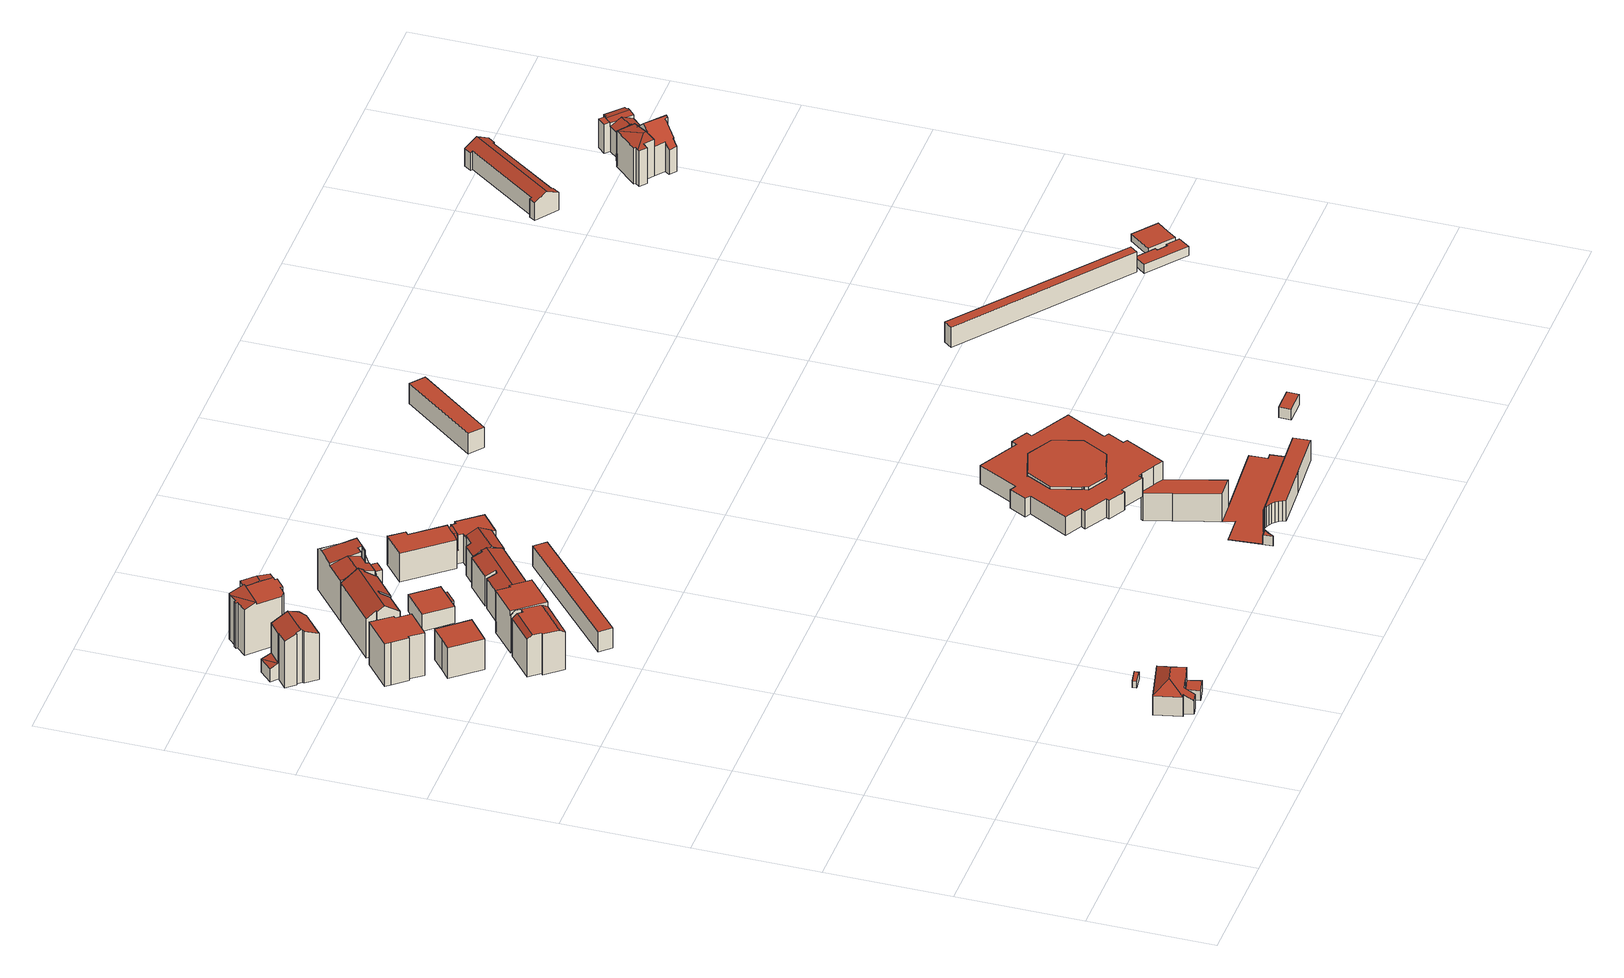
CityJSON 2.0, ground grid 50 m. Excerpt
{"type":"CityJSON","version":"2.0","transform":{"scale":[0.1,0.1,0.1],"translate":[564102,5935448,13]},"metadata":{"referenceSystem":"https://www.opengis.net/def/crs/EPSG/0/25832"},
"CityObjects":{
"building1":{"type":"Building","attributes":{"Gemeindeschluessel":"02000000","Geometrietyp2DReferenz":"3000","function":"31001_3091","roofType":"3100","measuredHeight":12.43,"storeysAboveGround":1},"geometry":[{"type":"MultiSurface","lod":"2","boundaries":[[[0,1,2]],[[3,4,5,6]],[[7,0,2,8]],[[9,10,0,7]],[[11,5,4,12]],[[13,14,15,16]],[[5,11,8,2]],[[17,18,19,20,21,13,16,9,7,8,11,12]],[[6,5,2,1]],[[15,14,22,23,24,25,26,3,6,1,0,10]],[[27,19,18,28]],[[18,17,26,25,29,28]],[[17,12,4,3,26]],[[20,19,27,30,24,23]],[[29,25,24,30]],[[15,10,9,16]],[[22,14,13,21]],[[23,22,21,20]],[[29,30,27,28]]],"semantics":{"surfaces":[{"type":"RoofSurface"},{"type":"WallSurface"},{"type":"GroundSurface"}],"values":[0,0,1,1,1,1,1,2,0,0,1,1,1,1,1,1,1,1,0]}}]},
"building2":{"type":"Building","attributes":{"Gemeindeschluessel":"02000000","Geometrietyp2DReferenz":"3000","function":"31001_3091","roofType":"1000","measuredHeight":3},"geometry":[{"type":"MultiSurface","lod":"2","boundaries":[[[31,32,33,34]],[[35,36,37,38]],[[38,37,32,31]],[[37,36,33,32]],[[36,35,34,33]],[[35,38,31,34]]],"semantics":{"surfaces":[{"type":"GroundSurface"},{"type":"RoofSurface"},{"type":"WallSurface"}],"values":[0,1,2,2,2,2]}}]},
"building3":{"type":"Building","attributes":{"Gemeindeschluessel":"02000000","Geometrietyp2DReferenz":"3000","function":"31001_1120","roofType":"1000","measuredHeight":19.01,"storeysAboveGround":4},"geometry":[{"type":"MultiSurface","lod":"2","boundaries":[[[39,40,41,42,43,44,45,46,47]],[[48,49,50,51,52,53,54,55,56]],[[48,47,46,49]],[[49,46,45,50]],[[50,45,44,51]],[[51,44,43,52]],[[52,43,42,53]],[[53,42,41,54]],[[54,41,40,55]],[[55,40,39,56]],[[56,39,47,48]]],"semantics":{"surfaces":[{"type":"RoofSurface"},{"type":"GroundSurface"},{"type":"WallSurface"}],"values":[0,1,2,2,2,2,2,2,2,2,2]}}]},
"building4":{"type":"Building","attributes":{"Gemeindeschluessel":"02000000","Geometrietyp2DReferenz":"3000","function":"31001_1010","roofType":"3100","measuredHeight":23.68,"storeysAboveGround":5},"geometry":[{"type":"MultiSurface","lod":"2","boundaries":[[[57,58,59]],[[60,58,57]],[[61,62,63,64]],[[64,63,65,66]],[[57,67,68,60]],[[69,70,71,72]],[[72,71,73,74]],[[75,76,77,78]],[[69,72,74,61,64,66,79,80,81,75,78]],[[80,79,82,67,57,59]],[[75,81,58,60,68,83,76]],[[70,69,78,77]],[[81,80,59,58]],[[61,74,73,84,62]],[[82,79,66,65]],[[84,73,71,70,77,76,83]],[[84,83,68,67,82,65,63,62]]],"semantics":{"surfaces":[{"type":"RoofSurface"},{"type":"WallSurface"},{"type":"GroundSurface"}],"values":[0,0,1,1,1,1,1,1,2,1,1,1,1,1,1,0,0]}}]},
"building5":{"type":"Building","attributes":{"Gemeindeschluessel":"02000000","Geometrietyp2DReferenz":"3000","function":"31001_1010","roofType":"1000","measuredHeight":13.69,"storeysAboveGround":3},"geometry":[{"type":"MultiSurface","lod":"2","boundaries":[[[85,86,87,88]],[[88,87,89,90]],[[91,92,86,85]],[[93,94,92,91]],[[94,93,90,89]],[[90,93,91,85,88]],[[94,89,87,86,92]]],"semantics":{"surfaces":[{"type":"WallSurface"},{"type":"GroundSurface"},{"type":"RoofSurface"}],"values":[0,0,0,0,0,1,2]}}]},
"building6":{"type":"Building","attributes":{"Gemeindeschluessel":"02000000","Geometrietyp2DReferenz":"3000","function":"31001_1010","roofType":"1000","measuredHeight":18.69,"storeysAboveGround":3},"geometry":[{"type":"MultiSurface","lod":"2","boundaries":[[[95,96,97,98]],[[99,100,101,102,103,104,105,106,96,95]],[[107,108,102,101]],[[104,103,109,110]],[[111,112,113,114,115,116,117]],[[118,98,97,119]],[[120,106,105,121]],[[122,100,99,123]],[[124,116,115,125]],[[125,115,114,126]],[[126,114,113,127]],[[127,113,112,128]],[[129,122,123,118,119,120,121,130,124,125,126,127,128]],[[111,117,109,103,102,108]],[[124,130,110,109,117,116]],[[129,128,112,111,108,107]],[[122,129,107,101,100]],[[130,121,105,104,110]],[[118,123,99,95,98]],[[120,119,97,96,106]]],"semantics":{"surfaces":[{"type":"RoofSurface"},{"type":"WallSurface"},{"type":"GroundSurface"}],"values":[0,0,0,0,0,1,1,1,1,1,1,1,2,1,1,1,1,1,1,1]}}]},
"building7":{"type":"Building","attributes":{"Gemeindeschluessel":"02000000","Geometrietyp2DReferenz":"3000","function":"31001_1130","roofType":"3100","measuredHeight":22,"storeysAboveGround":1},"geometry":[{"type":"MultiSurface","lod":"2","boundaries":[[[131,132,133,134]],[[134,133,135,136]],[[137,138,139,140]],[[140,139,141,142]],[[142,141,143,144]],[[144,143,145,146]],[[146,145,147,148]],[[148,147,149,150]],[[151,131,134,136,152,137,140,142,144,146,148,150]],[[137,152,153,154,138]],[[155,151,150,149]],[[131,151,155,156,132]],[[153,152,136,135]],[[156,155,149,147,145,143,141,139,138,154]],[[156,154,153,135,133,132]]],"semantics":{"surfaces":[{"type":"WallSurface"},{"type":"GroundSurface"},{"type":"RoofSurface"}],"values":[0,0,0,0,0,0,0,0,1,0,0,0,0,2,2]}}]},
"building8":{"type":"Building","attributes":{"Gemeindeschluessel":"02000000","Geometrietyp2DReferenz":"3000","function":"31001_1120","roofType":"1000","measuredHeight":22.05,"storeysAboveGround":6},"geometry":[{"type":"MultiSurface","lod":"2","boundaries":[[[157,158,159,160,161,162,163]],[[164,165,166,167,158,157]],[[168,169,170,171,172,173,174,175,176,177,178]],[[168,179,180,181,182,183]],[[178,184,185,180,179]],[[186,187,188,189]],[[190,163,162,191]],[[191,162,161,192]],[[192,161,160,193]],[[193,160,159,194]],[[169,165,164,170]],[[178,177,184]],[[195,176,175,196]],[[196,175,174,197]],[[197,174,173,198]],[[198,173,172,199]],[[199,172,171,200]],[[188,183,182,189]],[[201,182,181,202]],[[203,187,186,204]],[[195,196,197,198,199,200,190,191,192,193,194,205,203,204,201,202,206]],[[190,200,171,170,164,157,163]],[[201,204,186,189,182]],[[168,178,179]],[[206,202,181,180,185]],[[195,206,185,184,177,176]],[[165,169,168,183,188,187,166]],[[203,205,167,166,187]],[[205,194,159,158,167]]],"semantics":{"surfaces":[{"type":"RoofSurface"},{"type":"WallSurface"},{"type":"GroundSurface"}],"values":[0,0,0,0,0,0,1,1,1,1,1,1,1,1,1,1,1,1,1,1,2,1,1,1,1,1,1,1,1]}}]},
"building9":{"type":"Building","attributes":{"Gemeindeschluessel":"02000000","Geometrietyp2DReferenz":"3000","function":"31001_2050","roofType":"1000","measuredHeight":7.41,"storeysAboveGround":2},"geometry":[{"type":"MultiSurface","lod":"2","boundaries":[[[207,208,209,210]],[[211,212,208,207]],[[212,211,213,214]],[[214,213,210,209]],[[210,213,211,207]],[[214,209,208,212]]],"semantics":{"surfaces":[{"type":"WallSurface"},{"type":"GroundSurface"},{"type":"RoofSurface"}],"values":[0,0,0,0,1,2]}}]},
"building10":{"type":"Building","attributes":{"Gemeindeschluessel":"02000000","Geometrietyp2DReferenz":"3000","function":"31001_3074","roofType":"1000","measuredHeight":9},"geometry":[{"type":"MultiSurface","lod":"2","boundaries":[[[215,216,217,218]],[[219,220,221,222]],[[222,221,216,215]],[[221,220,217,216]],[[220,219,218,217]],[[219,222,215,218]]],"semantics":{"surfaces":[{"type":"GroundSurface"},{"type":"RoofSurface"},{"type":"WallSurface"}],"values":[0,1,2,2,2,2]}}]},
"building11":{"type":"Building","attributes":{"Gemeindeschluessel":"02000000","Geometrietyp2DReferenz":"3000","function":"31001_2460","roofType":"1000","measuredHeight":3.07,"storeysAboveGround":1},"geometry":[{"type":"MultiSurface","lod":"2","boundaries":[[[223,224,225,226,227,228]],[[229,230,231,232,233,234]],[[229,228,227,230]],[[230,227,226,231]],[[231,226,225,232]],[[232,225,224,233]],[[233,224,223,234]],[[234,223,228,229]]],"semantics":{"surfaces":[{"type":"RoofSurface"},{"type":"GroundSurface"},{"type":"WallSurface"}],"values":[0,1,2,2,2,2,2,2]}}]},
"building12":{"type":"Building","attributes":{"Gemeindeschluessel":"02000000","Geometrietyp2DReferenz":"3000","function":"31001_1010","roofType":"3100","measuredHeight":15.32,"storeysAboveGround":3},"geometry":[{"type":"MultiSurface","lod":"2","boundaries":[[[235,236,237,238]],[[238,237,239,240]],[[241,242,243,244]],[[245,246,247,248]],[[248,247,249,250]],[[250,249,251,252]],[[252,251,253,254]],[[254,253,255,256]],[[256,255,257,258]],[[258,257,259,260]],[[241,244,235,238,240,245,248,250,252,254,256,258,260,261]],[[261,260,259,262,263]],[[242,241,261,263]],[[235,244,243,264,236]],[[246,245,240,239]],[[264,243,242,263,262]],[[264,262,259,257,255,253,251,249,247,246,239,237,236]]],"semantics":{"surfaces":[{"type":"WallSurface"},{"type":"GroundSurface"},{"type":"RoofSurface"}],"values":[0,0,0,0,0,0,0,0,0,0,1,0,0,0,0,2,2]}}]},
"building13":{"type":"Building","attributes":{"Gemeindeschluessel":"02000000","Geometrietyp2DReferenz":"3000","function":"31001_1120","roofType":"3100","measuredHeight":20.81,"storeysAboveGround":6},"geometry":[{"type":"MultiSurface","lod":"2","boundaries":[[[265,266,267,268,269]],[[270,271,272,273,274,275,276,266,265]],[[277,278,279,280,281,282,283,284,285]],[[286,287,288,289,290]],[[288,291,292,293,294,295,296]],[[297,298,294,293]],[[299,274,273,300]],[[300,273,272,301]],[[301,272,271,302]],[[302,271,270,137]],[[303,304,305,306]],[[306,305,307,308]],[[275,309,276]],[[267,310,268]],[[277,311,278]],[[312,284,283,313]],[[313,283,282,314]],[[314,282,281,315]],[[315,281,280,316]],[[316,280,279,317]],[[277,285,318]],[[288,287,291]],[[288,296,289]],[[319,298,297,320]],[[318,285,284,312,152,269,268,310]],[[321,322,303,306,308,299,300,301,302,137,152,312,313,314,315,316,317,323,319,320]],[[319,323,324,325,295,294,298]],[[321,320,297,293,292]],[[322,321,292,291,287,286]],[[323,317,279,278,311,324]],[[303,322,286,290,326,304]],[[326,290,289,296,295,325]],[[299,308,307,309,275,274]],[[152,137,270,265,269]],[[267,266,276]],[[267,276,309,307,305,304,326,325,324,311,277,318,310]]],"semantics":{"surfaces":[{"type":"RoofSurface"},{"type":"WallSurface"},{"type":"GroundSurface"}],"values":[0,0,0,0,0,0,1,1,1,1,1,1,1,1,1,1,1,1,1,1,1,1,1,1,1,2,1,1,1,1,1,1,1,1,1,0]}}]},
"building14":{"type":"Building","attributes":{"Gemeindeschluessel":"02000000","Geometrietyp2DReferenz":"3000","function":"31001_1010","roofType":"1000","measuredHeight":16.27,"storeysAboveGround":5},"geometry":[{"type":"MultiSurface","lod":"2","boundaries":[[[327,328,329,330,331,332,333,334]],[[335,336,337,330,329]],[[338,339,340,341]],[[339,342,343,344,345,340]],[[343,346,347,348,349,344]],[[350,351,352,353]],[[354,355,356,357]],[[357,356,358,359]],[[348,360,349]],[[345,361,340]],[[340,361,362,341]],[[363,334,333,364]],[[364,333,332,365]],[[366,328,327,367]],[[367,327,334,363]],[[368,336,335,369]],[[370,371,372,373]],[[346,374,347]],[[375,376,377,378]],[[378,377,379,380]],[[370,373,368,369,366,367,363,364,365,381,382,383,350,353,354,357,359,375,378,380]],[[375,359,358,360,348,347,374,376]],[[346,343,342]],[[345,344,349]],[[342,339,338,384]],[[371,370,380,379]],[[385,382,381,386]],[[383,382,385,384,338,341]],[[368,373,372,387,337,336]],[[366,369,335,329,328]],[[388,331,330,337,387]],[[381,365,332,331,388,386]],[[351,350,383,341,362]],[[355,354,353,352]],[[388,387,372,371,379,377,376,374,346,342,384,385,386]],[[355,352,351,362,361,345,349,360,358,356]]],"semantics":{"surfaces":[{"type":"RoofSurface"},{"type":"WallSurface"},{"type":"GroundSurface"}],"values":[0,0,0,0,0,1,1,1,1,1,1,1,1,1,1,1,1,1,1,1,2,1,1,1,1,1,1,1,1,1,1,1,1,1,0,0]}}]},
"building15":{"type":"Building","attributes":{"Gemeindeschluessel":"02000000","Geometrietyp2DReferenz":"3000","function":"31001_2071","roofType":"1000","measuredHeight":8.23},"geometry":[{"type":"MultiSurface","lod":"2","boundaries":[[[389,390,391,392,393,394,395,396,397,398,399,400,401,402,403,404,405,406,407,408,409,410,411,412,413,414,415,416,417],[418,419,420,421,422,423,424,425,426,427,428,429,430,431,432,433]],[[434,435,436,437,438,439,440,441,442,443,444,445,446,447,448,449,450,451,452,453,454,455,456,457,458,459,460,461,462],[463,464,465,466,467,468,469,470,471,472,473,474,475,476,477,478]],[[462,461,390,389]],[[461,460,391,390]],[[460,459,392,391]],[[459,458,393,392]],[[458,457,394,393]],[[457,456,395,394]],[[456,455,396,395]],[[455,454,397,396]],[[454,453,398,397]],[[453,452,399,398]],[[452,451,400,399]],[[451,450,401,400]],[[450,449,402,401]],[[449,448,403,402]],[[448,447,404,403]],[[447,446,405,404]],[[446,445,406,405]],[[445,444,407,406]],[[444,443,408,407]],[[443,442,409,408]],[[442,441,410,409]],[[441,440,411,410]],[[440,439,412,411]],[[439,438,413,412]],[[438,437,414,413]],[[437,436,415,414]],[[436,435,416,415]],[[435,434,417,416]],[[434,462,389,417]],[[478,477,419,418]],[[477,476,420,419]],[[476,475,421,420]],[[475,474,422,421]],[[474,473,423,422]],[[473,472,424,423]],[[472,471,425,424]],[[471,470,426,425]],[[470,469,427,426]],[[469,468,428,427]],[[468,467,429,428]],[[467,466,430,429]],[[466,465,431,430]],[[465,464,432,431]],[[464,463,433,432]],[[463,478,418,433]]],"semantics":{"surfaces":[{"type":"GroundSurface"},{"type":"RoofSurface"},{"type":"WallSurface"}],"values":[0,1,2,2,2,2,2,2,2,2,2,2,2,2,2,2,2,2,2,2,2,2,2,2,2,2,2,2,2,2,2,2,2,2,2,2,2,2,2,2,2,2,2,2,2,2,2]}}]},
"building16":{"type":"Building","attributes":{"Gemeindeschluessel":"02000000","Geometrietyp2DReferenz":"3000","function":"31001_2070","roofType":"1000","measuredHeight":9,"storeysAboveGround":18},"geometry":[{"type":"MultiSurface","lod":"2","boundaries":[[[479,480,481,482,483,484,485,486,487,488,489,490,491,492,493,494]],[[495,496,497,498,499,500,501,502,503,504,505,506,507,508,509,510]],[[510,509,480,479]],[[509,508,481,480]],[[508,507,482,481]],[[507,506,483,482]],[[506,505,484,483]],[[505,504,485,484]],[[504,503,486,485]],[[503,502,487,486]],[[502,501,488,487]],[[501,500,489,488]],[[500,499,490,489]],[[499,498,491,490]],[[498,497,492,491]],[[497,496,493,492]],[[496,495,494,493]],[[495,510,479,494]]],"semantics":{"surfaces":[{"type":"GroundSurface"},{"type":"RoofSurface"},{"type":"WallSurface"}],"values":[0,1,2,2,2,2,2,2,2,2,2,2,2,2,2,2,2,2]}}]},
"building17":{"type":"Building","attributes":{"Gemeindeschluessel":"02000000","Geometrietyp2DReferenz":"3000","function":"31001_2070","roofType":"1000","measuredHeight":9,"storeysAboveGround":1},"geometry":[{"type":"MultiSurface","lod":"2","boundaries":[[[511,512,513,514,515,516,517,518,519,520,521,522,523]],[[524,525,526,527,528,529,530,531,532,533,534,535,536]],[[536,535,512,511]],[[535,534,513,512]],[[534,533,514,513]],[[533,532,515,514]],[[532,531,516,515]],[[531,530,517,516]],[[530,529,518,517]],[[529,528,519,518]],[[528,527,520,519]],[[527,526,521,520]],[[526,525,522,521]],[[525,524,523,522]],[[524,536,511,523]]],"semantics":{"surfaces":[{"type":"GroundSurface"},{"type":"RoofSurface"},{"type":"WallSurface"}],"values":[0,1,2,2,2,2,2,2,2,2,2,2,2,2,2]}}]},
"building18":{"type":"Building","attributes":{"Gemeindeschluessel":"02000000","Geometrietyp2DReferenz":"3000","function":"31001_2070","roofType":"1000","measuredHeight":12.38,"storeysAboveGround":1},"geometry":[{"type":"MultiSurface","lod":"2","boundaries":[[[537,538,539,540,541,542,543,544,545,546]],[[547,548,549,550]],[[551,546,545,552]],[[552,545,544,553]],[[553,544,543,554]],[[554,543,542,555]],[[555,542,541,556]],[[556,541,540,557]],[[558,539,538,559]],[[560,537,546,551]],[[511,561,562,563]],[[563,562,564,565]],[[565,564,566,567]],[[568,569,570,571]],[[572,573,574,575]],[[575,574,576,512]],[[577,578,579,558]],[[547,550,580,566,564,562,561,576,574,573,577,558,559,581,582]],[[511,563,565,567,583,584,568,571,585,586,560,551,552,553,554,555,556,557,579,578,572,575,512]],[[548,547,582,585,571,570]],[[511,512,576,561]],[[572,578,577,573]],[[586,585,582,581]],[[560,586,581,559,538,537]],[[579,557,540,539,558]],[[569,568,584,587]],[[584,583,580,550,549,587]],[[583,567,566,580]],[[569,587,549,548,570]]],"semantics":{"surfaces":[{"type":"RoofSurface"},{"type":"WallSurface"},{"type":"GroundSurface"}],"values":[0,1,1,1,1,1,1,1,1,1,1,1,1,1,1,1,1,0,2,1,1,1,1,1,1,1,1,1,0]}}]},
"building19":{"type":"Building","attributes":{"Gemeindeschluessel":"02000000","Geometrietyp2DReferenz":"3000","function":"31001_3074","roofType":"1000","measuredHeight":9},"geometry":[{"type":"MultiSurface","lod":"2","boundaries":[[[588,589,590,591]],[[592,593,594,595]],[[595,594,589,588]],[[594,593,590,589]],[[593,592,591,590]],[[592,595,588,591]]],"semantics":{"surfaces":[{"type":"GroundSurface"},{"type":"RoofSurface"},{"type":"WallSurface"}],"values":[0,1,2,2,2,2]}}]},
"building20":{"type":"Building","attributes":{"Gemeindeschluessel":"02000000","Geometrietyp2DReferenz":"3000","function":"31001_1310","roofType":"1000","measuredHeight":4.67,"storeysAboveGround":2},"geometry":[{"type":"MultiSurface","lod":"2","boundaries":[[[596,597,598,599]],[[600,601,602,603]],[[600,599,598,601]],[[601,598,597,602]],[[602,597,596,603]],[[603,596,599,600]]],"semantics":{"surfaces":[{"type":"RoofSurface"},{"type":"GroundSurface"},{"type":"WallSurface"}],"values":[0,1,2,2,2,2]}}]},
"building21":{"type":"Building","attributes":{"Gemeindeschluessel":"02000000","Geometrietyp2DReferenz":"3000","function":"51006_1432","roofType":"1000","measuredHeight":9},"geometry":[{"type":"MultiSurface","lod":"2","boundaries":[[[604,605,606,607]],[[608,609,610,611]],[[611,610,605,604]],[[610,609,606,605]],[[609,608,607,606]],[[608,611,604,607]]],"semantics":{"surfaces":[{"type":"GroundSurface"},{"type":"RoofSurface"},{"type":"WallSurface"}],"values":[0,1,2,2,2,2]}}]},
"building22":{"type":"Building","attributes":{"Gemeindeschluessel":"02000000","Geometrietyp2DReferenz":"3000","function":"31001_3210","roofType":"1000","measuredHeight":3.91,"storeysAboveGround":1},"geometry":[{"type":"MultiSurface","lod":"2","boundaries":[[[612,613,614,615,616,617,618,619]],[[620,621,622,623,624,625,626,627]],[[620,619,618,621]],[[621,618,617,622]],[[622,617,616,623]],[[623,616,615,624]],[[624,615,614,625]],[[625,614,613,626]],[[626,613,612,627]],[[627,612,619,620]]],"semantics":{"surfaces":[{"type":"RoofSurface"},{"type":"GroundSurface"},{"type":"WallSurface"}],"values":[0,1,2,2,2,2,2,2,2,2]}}]},
"building23":{"type":"Building","attributes":{"Gemeindeschluessel":"02000000","Geometrietyp2DReferenz":"3000","function":"31001_3210","roofType":"1000","measuredHeight":3.08,"storeysAboveGround":1},"geometry":[{"type":"MultiSurface","lod":"2","boundaries":[[[628,629,630,631,632,633]],[[634,635,636,637,638,639]],[[634,633,632,635]],[[635,632,631,636]],[[636,631,630,637]],[[637,630,629,638]],[[638,629,628,639]],[[639,628,633,634]]],"semantics":{"surfaces":[{"type":"RoofSurface"},{"type":"GroundSurface"},{"type":"WallSurface"}],"values":[0,1,2,2,2,2,2,2]}}]},
"building24":{"type":"Building","attributes":{"Gemeindeschluessel":"02000000","Geometrietyp2DReferenz":"3000","function":"31001_1010","roofType":"3100","measuredHeight":10.69,"storeysAboveGround":2},"geometry":[{"type":"MultiSurface","lod":"2","boundaries":[[[640,641,642,643,644,645,646,647]],[[648,649,650,651,652,653,641,640]],[[654,647,646,655]],[[655,646,645,656]],[[656,645,644,657]],[[657,644,643,658]],[[658,643,642,659]],[[660,653,652,661]],[[661,652,651,662]],[[662,651,650,663]],[[663,650,649,664]],[[664,649,648,665]],[[665,648,640,647,654]],[[659,642,641,653,660]],[[659,660,661,662,663,664,665,654,655,656,657,658]]],"semantics":{"surfaces":[{"type":"RoofSurface"},{"type":"WallSurface"},{"type":"GroundSurface"}],"values":[0,0,1,1,1,1,1,1,1,1,1,1,1,1,2]}}]},
"building25":{"type":"Building","attributes":{"Gemeindeschluessel":"02000000","Geometrietyp2DReferenz":"3000","function":"31001_1120","roofType":"3200","measuredHeight":16.73,"storeysAboveGround":4},"geometry":[{"type":"MultiSurface","lod":"2","boundaries":[[[666,667,668,669,670]],[[671,672,673,674]],[[674,673,675,676]],[[677,669,668,678]],[[679,680,681,682]],[[682,681,683,684]],[[685,671,674,676,677,678,679,682,684]],[[686,687,685,684,683]],[[679,678,668,667,680]],[[672,671,685,687]],[[677,676,675,670,669]],[[686,683,681,680,667,666]],[[686,666,670,675,673,672,687]]],"semantics":{"surfaces":[{"type":"RoofSurface"},{"type":"WallSurface"},{"type":"GroundSurface"}],"values":[0,1,1,1,1,1,2,1,1,1,1,0,0]}}]},
"building26":{"type":"Building","attributes":{"Gemeindeschluessel":"02000000","Geometrietyp2DReferenz":"3000","function":"31001_1010","roofType":"3100","measuredHeight":19.49,"storeysAboveGround":4},"geometry":[{"type":"MultiSurface","lod":"2","boundaries":[[[688,689,690,691,692,693,694,695,696,697]],[[698,699,700,701]],[[701,700,702,703]],[[703,702,704,705]],[[705,704,706,707]],[[708,709,710,685]],[[684,696,695,711]],[[711,695,694,712]],[[712,694,693,713]],[[713,693,692,714]],[[714,692,691,715]],[[715,691,690,716]],[[716,690,689,717]],[[698,701,703,705,707,718,708,685,684,711,712,713,714,715,716,717]],[[709,708,718,719]],[[719,718,707,706]],[[698,717,689,688,699]],[[684,685,710,697,696]],[[719,706,704,702,700,699,688,697,710,709]]],"semantics":{"surfaces":[{"type":"RoofSurface"},{"type":"WallSurface"},{"type":"GroundSurface"}],"values":[0,1,1,1,1,1,1,1,1,1,1,1,1,2,1,1,1,1,0]}}]},
"building27":{"type":"Building","attributes":{"Gemeindeschluessel":"02000000","Geometrietyp2DReferenz":"3000","function":"31001_2460","roofType":"1000","measuredHeight":2.75,"storeysAboveGround":1},"geometry":[{"type":"MultiSurface","lod":"2","boundaries":[[[720,721,722,723]],[[723,722,724,711]],[[711,724,725,684]],[[684,725,726,682]],[[721,720,682,726]],[[682,720,723,711,684]],[[721,726,725,724,722]]],"semantics":{"surfaces":[{"type":"WallSurface"},{"type":"GroundSurface"},{"type":"RoofSurface"}],"values":[0,0,0,0,0,1,2]}}]},
"building28":{"type":"Building","attributes":{"Gemeindeschluessel":"02000000","Geometrietyp2DReferenz":"3000","function":"31001_1010","roofType":"3100","measuredHeight":13.7,"storeysAboveGround":2},"geometry":[{"type":"MultiSurface","lod":"2","boundaries":[[[727,728,729,730,731,732,733]],[[734,735,736,737,738]],[[739,740,741,742,743,744,730,729]],[[744,745,746,747,748,738,749,750,731]],[[747,751,752,753,754,755,756,748]],[[757,728,727,758]],[[758,727,733,759]],[[760,736,735,761]],[[738,737,749]],[[762,742,741,763]],[[763,741,740,764]],[[764,740,739,765]],[[743,745,744]],[[731,750,732]],[[766,755,754,767]],[[767,754,753,768]],[[768,753,752,769]],[[769,752,751,770]],[[771,762,763,764,765,757,758,759,772,760,761,766,767,768,769,770]],[[771,770,751,747,746]],[[734,738,748,756]],[[762,771,746,745,743,742]],[[760,772,750,749,737,736]],[[766,761,735,734,756,755]],[[757,765,739,729,728]],[[744,731,730]],[[772,759,733,732,750]]],"semantics":{"surfaces":[{"type":"RoofSurface"},{"type":"WallSurface"},{"type":"GroundSurface"}],"values":[0,0,0,0,0,1,1,1,1,1,1,1,1,1,1,1,1,1,2,1,1,1,1,1,1,1,1]}}]}
},
"vertices":[
[812,44,89],[853,110,128],[787,151,89],[992,87,90],[993,87,89],[968,194,89],[926,127,128],[812,44,3],[787,151,3],[829,48,3],[829,48,89],[968,194,3],[993,87,3],[878,19,3],[878,19,62],[838,10,62],[838,10,3],[975,83,3],[988,27,3],[925,13,3],[918,69,3],[869,57,3],[869,57,89],[918,69,89],[918,68,89],[975,82,89],[975,83,90],[925,13,46],[988,27,46],[975,82,46],[918,68,46],
[959,258,24],[902,248,24],[899,265,24],[956,276,24],[956,276,54],[899,265,54],[902,248,54],[959,258,54],
[114,2832,208],[160,2778,208],[167,2784,208],[208,2734,208],[305,2814,208],[264,2864,208],[272,2871,208],[211,2945,208],[99,2851,208],[99,2851,18],[211,2945,18],[272,2871,18],[264,2864,18],[305,2814,18],[208,2734,18],[167,2784,18],[160,2778,18],[114,2832,18],
[48,3239,72],[71,3311,59],[24,3262,59],[101,3283,72],[39,3169,1],[39,3169,229],[34,3165,229],[34,3165,1],[4,3201,207],[4,3201,1],[48,3239,206],[101,3283,206],[90,3098,1],[90,3098,206],[53,3142,232],[53,3142,1],[55,3150,235],[55,3150,1],[183,3204,1],[183,3204,217],[184,3176,206],[184,3176,1],[48,3238,1],[24,3262,1],[71,3311,1],[48,3238,206],[150,3236,237],[52,3154,237],
[199,2644,30],[199,2644,167],[243,2678,167],[243,2678,30],[297,2723,167],[297,2723,30],[291,2532,30],[291,2532,167],[391,2613,30],[391,2613,167],
[299,2355,219],[408,2446,219],[396,2460,203],[287,2369,203],[324,2326,217],[317,2320,217],[360,2269,215],[491,2378,215],[423,2459,219],[423,2458,219],[438,2440,218],[424,2428,218],[374,2252,203],[504,2361,203],[411,2473,203],[411,2472,203],[504,2361,222],[618,2456,222],[567,2518,222],[562,2524,222],[553,2517,222],[517,2561,222],[411,2473,222],[287,2369,35],[396,2460,35],[424,2428,35],[438,2440,35],[317,2320,35],[324,2326,35],[517,2561,35],[553,2517,35],[562,2524,35],[567,2518,35],[618,2456,35],[374,2252,35],[411,2472,35],
[266,2932,18],[266,2932,217],[273,2938,217],[273,2938,18],[247,2969,189],[247,2969,18],[492,3057,18],[492,3057,224],[482,3049,224],[482,3049,18],[514,3011,189],[514,3011,18],[412,2927,189],[412,2927,18],[380,2965,225],[380,2965,18],[371,2957,225],[371,2957,18],[397,2926,195],[397,2926,18],[323,2864,18],[435,3125,18],[435,3125,189],[479,3072,238],[323,2864,195],[284,2910,238],
[180,3364,225],[217,3473,208],[192,3446,208],[188,3451,206],[178,3441,206],[183,3436,208],[145,3398,208],[180,3364,226],[272,3440,226],[227,3483,208],[224,3479,208],[300,3413,216],[272,3440,216],[180,3364,216],[257,3290,216],[279,3291,216],[306,3313,216],[312,3305,216],[354,3340,216],[348,3347,216],[359,3357,216],[339,3376,216],[320,3395,219],[346,3416,219],[305,3466,213],[273,3440,213],[272,3440,213],[359,3357,214],[380,3374,214],[229,3481,206],[227,3483,206],[272,3440,206],[273,3440,206],[145,3398,5],[183,3436,5],[178,3441,5],[188,3451,5],[192,3446,5],[348,3347,5],[354,3340,5],[312,3305,5],[306,3313,5],[279,3291,5],[257,3290,5],[273,3440,5],[305,3466,5],[227,3483,5],[229,3481,5],[224,3479,5],[380,3374,5],
[530,2722,32],[530,2722,107],[446,2818,107],[446,2818,32],[632,2807,32],[632,2807,107],[550,2905,32],[550,2905,107],
[536,2123,46],[498,2167,46],[933,2553,46],[971,2510,46],[971,2510,136],[933,2553,136],[498,2167,136],[536,2123,136],
[617,2753,65],[663,2792,65],[640,2820,65],[629,2810,65],[632,2807,65],[597,2777,65],[597,2777,34],[632,2807,34],[629,2810,34],[640,2820,34],[663,2792,34],[617,2753,34],
[567,2518,39],[567,2518,185],[572,2522,185],[572,2522,39],[545,2554,171],[545,2554,39],[620,2453,39],[620,2453,171],[618,2456,172],[618,2456,39],[644,2636,39],[644,2636,171],[671,2605,185],[671,2605,39],[682,2614,185],[682,2614,39],[655,2645,171],[655,2645,39],[753,2727,171],[753,2727,39],[780,2696,185],[780,2696,39],[788,2702,185],[788,2702,39],[792,2696,187],[792,2696,39],[841,2637,39],[801,2686,192],[841,2637,171],[580,2501,192],
[480,3071,222],[559,3137,222],[545,3155,214],[514,3191,198],[435,3125,198],[492,3057,216],[497,3062,216],[529,3024,199],[570,3058,199],[560,3070,204],[593,3097,204],[566,3130,219],[629,3186,218],[669,3138,218],[690,3155,198],[667,3183,198],[674,3189,190],[649,3219,190],[643,3214,197],[601,3264,197],[579,3245,218],[631,3052,109],[658,3074,109],[655,3078,109],[631,3106,109],[604,3084,109],[658,3074,95],[658,3075,95],[658,3074,93],[696,3105,93],[669,3137,224],[631,3106,224],[683,3045,93],[720,3076,93],[560,3070,18],[570,3058,18],[529,3024,18],[497,3062,18],[602,3086,18],[602,3086,226],[625,3105,226],[625,3105,18],[615,3116,224],[615,3116,18],[593,3097,224],[514,3191,208],[669,3138,226],[601,3264,18],[643,3214,18],[649,3219,18],[674,3189,18],[667,3183,18],[690,3155,18],[579,3245,208],[720,3076,18],[683,3045,18],[658,3075,18],[631,3052,18],[668,3138,18],[668,3138,226],[669,3137,226],[604,3084,226],
[801,2704,174],[792,2696,174],[813,2671,191],[911,2752,191],[881,2789,166],[843,2757,166],[830,2772,156],[779,2730,156],[841,2637,168],[845,2633,165],[943,2713,165],[889,2821,88],[901,2831,156],[892,2842,156],[880,2832,87],[909,2838,156],[934,2858,158],[925,2869,158],[905,2853,157],[935,2859,156],[944,2867,128],[935,2878,128],[926,2870,157],[858,2817,29],[858,2817,157],[715,2989,157],[715,2989,29],[805,3064,29],[805,3064,157],[850,3009,157],[850,3009,29],[837,2997,157],[837,2997,29],[935,2878,157],[892,2842,157],[880,2832,157],[779,2730,29],[830,2772,29],[843,2757,29],[792,2696,29],[801,2704,29],[845,2633,29],[841,2637,29],[956,2701,29],[956,2701,156],[945,2715,156],[945,2715,29],[944,2867,156],[956,2851,29],[956,2851,156],[966,2859,156],[966,2859,29],[1039,2769,156],[1039,2769,29],[883,2790,29],[902,2806,29],[880,2832,29],[889,2821,156],[902,2806,156],[883,2790,156],[943,2713,156],[881,2789,156],
[1777,1119,144],[1940,1033,144],[1952,1055,144],[2020,1019,144],[2008,997,144],[2171,909,144],[2083,746,144],[2104,734,144],[2068,668,144],[2085,659,144],[1999,496,144],[1957,521,144],[1956,519,144],[1903,548,144],[1901,546,144],[1899,547,144],[1888,553,144],[1879,535,144],[1786,585,144],[1779,572,144],[1710,609,144],[1717,622,144],[1624,672,144],[1634,691,144],[1566,728,144],[1653,889,144],[1630,902,144],[1667,970,144],[1690,958,144],[1883,972,144],[1770,938,144],[1714,834,144],[1735,759,144],[1746,722,144],[1751,719,144],[1748,714,144],[1752,700,144],[1831,657,144],[1844,661,144],[1847,667,144],[1853,664,144],[1890,676,144],[1965,699,144],[2021,803,144],[1987,916,144],[1690,958,226],[1667,970,226],[1630,902,226],[1653,889,226],[1566,728,226],[1634,691,226],[1624,672,226],[1717,622,226],[1710,609,226],[1779,572,226],[1786,585,226],[1879,535,226],[1888,553,226],[1899,547,226],[1901,546,226],[1903,548,226],[1956,519,226],[1957,521,226],[1999,496,226],[2085,659,226],[2068,668,226],[2104,734,226],[2083,746,226],[2171,909,226],[2008,997,226],[2020,1019,226],[1952,1055,226],[1940,1033,226],[1777,1119,226],[1987,916,226],[2021,803,226],[1965,699,226],[1890,676,226],[1853,664,226],[1847,667,226],[1844,661,226],[1831,657,226],[1752,700,226],[1748,714,226],[1751,719,226],[1746,722,226],[1735,759,226],[1714,834,226],[1770,938,226],[1883,972,226],
[1890,676,148],[1853,664,148],[1847,667,148],[1844,661,148],[1831,657,148],[1752,700,148],[1748,714,148],[1751,719,148],[1746,722,148],[1735,759,148],[1714,834,148],[1770,938,148],[1883,972,148],[1987,916,148],[2021,803,148],[1965,699,148],[1965,699,238],[2021,803,238],[1987,916,238],[1883,972,238],[1770,938,238],[1714,834,238],[1735,759,238],[1746,722,238],[1751,719,238],[1748,714,238],[1752,700,238],[1831,657,238],[1844,661,238],[1847,667,238],[1853,664,238],[1890,676,238],
[1967,104,24],[2428,138,24],[2433,71,24],[2235,56,24],[2235,57,24],[2049,43,24],[2045,56,24],[2038,68,24],[2030,79,24],[2019,88,24],[2007,95,24],[1995,100,24],[1981,103,24],[1981,103,114],[1995,100,114],[2007,95,114],[2019,88,114],[2030,79,114],[2038,68,114],[2045,56,114],[2049,43,114],[2235,57,114],[2235,56,114],[2433,71,114],[2428,138,114],[1967,104,114],
[1925,437,147],[1976,263,147],[2065,269,147],[1999,496,147],[1957,521,147],[1956,519,147],[1903,548,147],[1901,546,147],[1899,547,147],[1895,540,147],[1885,80,26],[1885,80,67],[1918,82,67],[1918,82,26],[1895,540,24],[1899,547,24],[1901,546,24],[1903,548,24],[1956,519,24],[1957,521,24],[1999,496,24],[2065,269,26],[1976,263,26],[1925,437,24],[1967,104,26],[1963,103,26],[1963,103,24],[1963,102,26],[1963,102,24],[1939,96,26],[1939,96,24],[1892,42,24],[1892,42,67],[1888,42,67],[1888,42,24],[2397,222,24],[2397,222,26],[2421,224,26],[2421,224,24],[2428,138,26],[2392,294,26],[2392,294,24],[2065,269,24],[1918,83,26],[1990,217,26],[1876,209,26],[1918,83,24],[1902,64,24],[1876,209,24],[1990,217,24],[1902,64,67],
[1591,2945,37],[1536,2988,37],[1768,3285,37],[1823,3242,37],[1823,3242,127],[1768,3285,127],[1536,2988,127],[1591,2945,127],
[2613,202,100],[2711,203,100],[2711,251,100],[2613,250,100],[2613,250,53],[2711,251,53],[2711,203,53],[2613,202,53],
[3330,1038,60],[3307,1008,60],[2660,1509,60],[2684,1541,60],[2684,1541,150],[2660,1509,150],[3307,1008,150],[3330,1038,150],
[3461,860,100],[3496,906,100],[3449,942,100],[3443,934,100],[3406,962,100],[3412,971,100],[3342,1025,100],[3307,979,100],[3307,979,61],[3342,1025,61],[3412,971,61],[3406,962,61],[3443,934,61],[3449,942,61],[3496,906,61],[3461,860,61],
[3513,927,90],[3544,967,90],[3544,968,90],[3579,1012,90],[3486,1085,90],[3419,1001,90],[3419,1001,59],[3486,1085,59],[3579,1012,59],[3544,968,59],[3544,967,59],[3513,927,59],
[3013,3157,155],[3260,3500,155],[3215,3532,127],[3195,3503,127],[3202,3498,131],[2993,3207,131],[2986,3212,127],[2969,3188,127],[3058,3125,126],[3077,3152,126],[3069,3158,132],[3274,3446,132],[3282,3441,127],[3303,3469,127],[2969,3188,48],[2986,3212,48],[2993,3207,48],[3202,3498,48],[3195,3503,48],[3215,3532,48],[3303,3469,48],[3282,3441,48],[3274,3446,48],[3069,3158,48],[3077,3152,48],[3058,3125,48],
[3402,2912,202],[3394,3010,194],[3309,2920,194],[3316,2914,195],[3308,2904,195],[3343,2893,35],[3343,2893,197],[3329,2874,194],[3329,2874,35],[3302,2896,194],[3302,2896,35],[3316,2914,35],[3309,2920,35],[3396,3011,35],[3396,3011,194],[3411,2999,194],[3411,2999,35],[3458,2963,194],[3458,2963,35],[3381,2864,35],[3412,2904,202],[3381,2864,197],
[3494,2854,230],[3494,2854,229],[3519,2886,189],[3539,2911,157],[3531,2917,158],[3539,2928,145],[3481,2980,144],[3475,2985,144],[3458,2963,172],[3422,2917,230],[3490,2848,35],[3490,2848,223],[3482,2854,222],[3482,2854,35],[3449,2811,168],[3449,2811,35],[3446,2813,168],[3446,2813,35],[3432,2795,146],[3432,2795,35],[3419,2834,35],[3419,2834,166],[3381,2864,163],[3475,2985,35],[3481,2980,35],[3539,2928,35],[3531,2917,35],[3539,2911,35],[3519,2886,35],[3494,2854,35],[3405,2816,35],[3405,2816,143],
[3431,3025,35],[3431,3025,62],[3444,3013,62],[3444,3013,35],[3475,2985,62],[3458,2963,62],[3411,2999,62],
[3448,3017,153],[3444,3013,153],[3473,2987,174],[3510,3028,174],[3497,3040,165],[3473,3061,148],[3440,3024,148],[3500,3091,167],[3482,3108,167],[3455,3078,167],[3473,3062,167],[3480,3070,167],[3475,2985,173],[3481,2980,168],[3485,2984,168],[3513,2959,148],[3546,2995,148],[3523,3016,165],[3546,2995,165],[3565,3015,170],[3565,3016,170],[3492,3082,170],[3473,3062,165],[3473,3061,165],[3574,3025,168],[3571,3028,168],[3581,3039,165],[3516,3098,165],[3505,3086,168],[3500,3091,168],[3444,3013,38],[3448,3017,38],[3440,3024,38],[3455,3078,38],[3482,3108,38],[3513,2959,38],[3485,2984,38],[3481,2980,38],[3475,2985,38],[3505,3086,38],[3516,3098,38],[3581,3039,38],[3571,3028,38],[3574,3025,38],[3565,3015,38],[3473,3061,38]
]}
